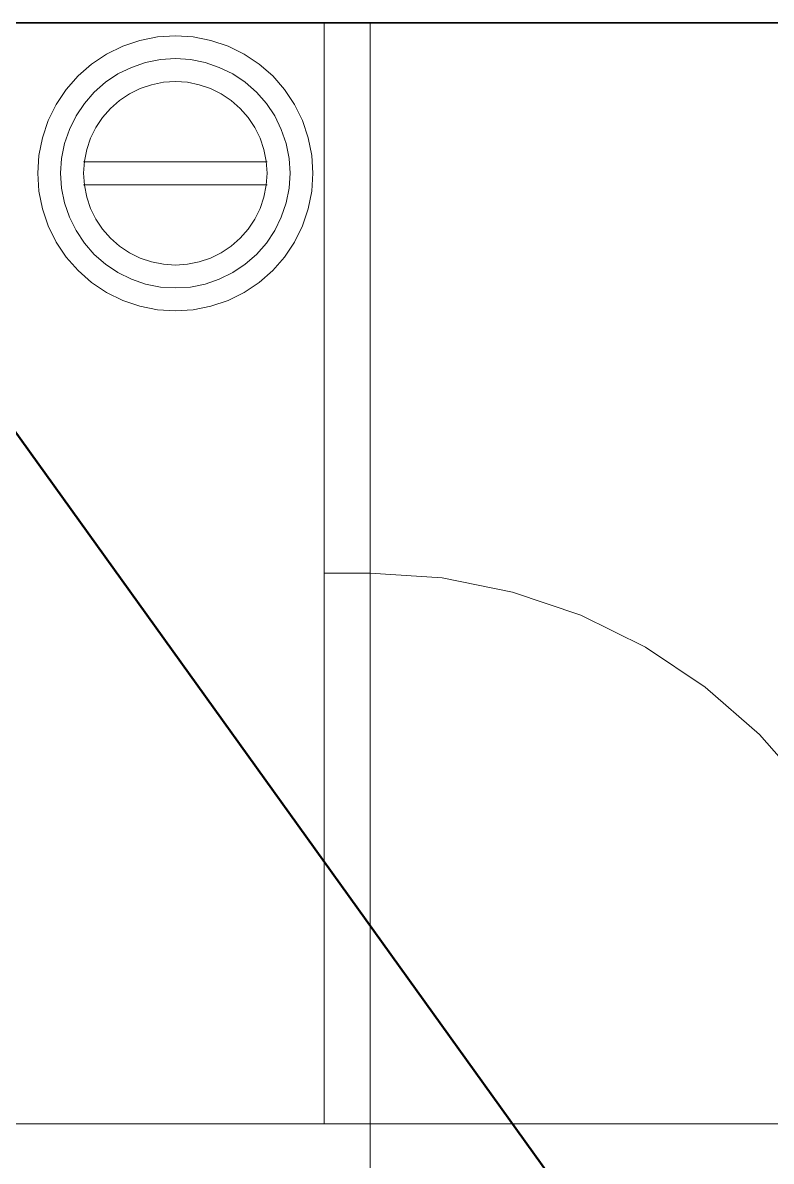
# Model space of a CAD drawing. Extents: x -1132 to 613, y -179 to 712.
# Drawn here: x -768.89 to -752.57, y 404.06 to 428.88 of the extents above; entities that cross this region are included whole.
import ezdxf
from ezdxf.lldxf.tags import DXFTag

# ---------------------------------------------------------------- set-up
doc = ezdxf.new("R2010")
doc.units = 0
doc.layers.get('0').update_dxf_attribs({"lineweight": 13})
doc.layers.add('A-DETL-____-OTLN', color=5, linetype='Continuous', lineweight=9, true_color=0x0000ff)
doc.layers.add('X_Geometrie', color=3, linetype='Continuous', lineweight=50, true_color=0x00ff00)
doc.layers.add('A-WALL-____-MCUT', color=7, linetype='Continuous', lineweight=35)
tags = doc.linetypes.add('Strichliert - Fein', pattern=[0.15, 0.1, -0.05]).pattern_tags.tags
tags[6:7] = [DXFTag(74, 4), DXFTag(75, 0), DXFTag(340, '0'), DXFTag(46, 1.0), DXFTag(50, 0.0), DXFTag(44, 0.0), DXFTag(45, 0.0)]
tags[4:5] = [DXFTag(74, 4), DXFTag(75, 0), DXFTag(340, '0'), DXFTag(46, 1.0), DXFTag(50, 0.0), DXFTag(44, 0.0), DXFTag(45, 0.0)]

# ---------------------------------------------------------------- blocks, each defined once
blk = doc.blocks.new('Referenz-A0UNPDE96I', base_point=(-1115.886, -117.372))
at = {"layer": 'A-DETL-____-OTLN', "color": 0, "linetype": 'Strichliert - Fein', "ltscale": 0.13}
for p, q in [((-762.315, 404.878), (-762.315, 428.878)), ((-762.315, 428.878), (-761.315, 428.878)), ((-761.315, 428.878), (-761.315, 403.878)), ((-765.953, 428.571), (-766.338, 428.495)), ((-765.562, 428.597), (-765.953, 428.571)), ((-765.17, 428.571), (-765.562, 428.597)), ((-764.785, 428.495), (-765.17, 428.571)), ((-766.71, 428.368), (-767.062, 428.195)), ((-766.338, 428.495), (-766.71, 428.368)), ((-764.413, 428.368), (-764.785, 428.495)), ((-764.062, 428.195), (-764.413, 428.368)), ((-767.062, 428.195), (-767.388, 427.977)), ((-765.888, 428.075), (-766.209, 428.012)), ((-765.562, 428.097), (-765.888, 428.075)), ((-765.235, 428.075), (-765.562, 428.097)), ((-764.914, 428.012), (-765.235, 428.075)), ((-763.735, 427.977), (-764.062, 428.195)), ((-767.388, 427.977), (-767.683, 427.718)), ((-766.518, 427.906), (-766.812, 427.762)), ((-766.209, 428.012), (-766.518, 427.906)), ((-764.605, 427.906), (-764.914, 428.012)), ((-764.312, 427.762), (-764.605, 427.906)), ((-763.44, 427.718), (-763.735, 427.977)), ((-767.683, 427.718), (-767.942, 427.423)), ((-767.083, 427.58), (-767.329, 427.365)), ((-766.812, 427.762), (-767.083, 427.58)), ((-765.823, 427.58), (-766.079, 427.529)), ((-765.562, 427.597), (-765.823, 427.58)), ((-765.3, 427.58), (-765.562, 427.597)), ((-765.044, 427.529), (-765.3, 427.58)), ((-764.04, 427.58), (-764.312, 427.762)), ((-763.794, 427.365), (-764.04, 427.58)), ((-763.181, 427.423), (-763.44, 427.718)), ((-767.942, 427.423), (-768.16, 427.097)), ((-767.329, 427.365), (-767.545, 427.119)), ((-766.562, 427.329), (-766.779, 427.183)), ((-766.327, 427.445), (-766.562, 427.329)), ((-766.079, 427.529), (-766.327, 427.445)), ((-764.796, 427.445), (-765.044, 427.529)), ((-764.562, 427.329), (-764.796, 427.445)), ((-764.344, 427.183), (-764.562, 427.329)), ((-763.578, 427.119), (-763.794, 427.365)), ((-762.963, 427.097), (-763.181, 427.423)), ((-768.16, 427.097), (-768.333, 426.745)), ((-767.545, 427.119), (-767.727, 426.847)), ((-766.779, 427.183), (-766.976, 427.011)), ((-764.147, 427.011), (-764.344, 427.183)), ((-763.396, 426.847), (-763.578, 427.119)), ((-762.79, 426.745), (-762.963, 427.097)), ((-767.727, 426.847), (-767.871, 426.554)), ((-766.976, 427.011), (-767.148, 426.814)), ((-763.975, 426.814), (-764.147, 427.011)), ((-763.252, 426.554), (-763.396, 426.847)), ((-768.333, 426.745), (-768.459, 426.373)), ((-767.294, 426.597), (-767.409, 426.362)), ((-767.148, 426.814), (-767.294, 426.597)), ((-763.829, 426.597), (-763.975, 426.814)), ((-763.714, 426.362), (-763.829, 426.597)), ((-762.664, 426.373), (-762.79, 426.745)), ((-768.459, 426.373), (-768.536, 425.988)), ((-767.871, 426.554), (-767.976, 426.244)), ((-767.409, 426.362), (-767.493, 426.114)), ((-763.63, 426.114), (-763.714, 426.362)), ((-763.147, 426.244), (-763.252, 426.554)), ((-762.587, 425.988), (-762.664, 426.373)), ((-767.976, 426.244), (-768.04, 425.923)), ((-767.493, 426.114), (-767.544, 425.858)), ((-763.579, 425.858), (-763.63, 426.114)), ((-763.083, 425.923), (-763.147, 426.244)), ((-768.536, 425.988), (-768.562, 425.597)), ((-768.04, 425.923), (-768.062, 425.597)), ((-767.544, 425.858), (-767.562, 425.597)), ((-767.562, 425.847), (-763.562, 425.847)), ((-763.562, 425.597), (-763.579, 425.858)), ((-763.062, 425.597), (-763.083, 425.923)), ((-762.562, 425.597), (-762.587, 425.988)), ((-768.562, 425.597), (-768.536, 425.205)), ((-768.062, 425.597), (-768.04, 425.27)), ((-767.562, 425.597), (-767.544, 425.336)), ((-763.579, 425.336), (-763.562, 425.597)), ((-763.083, 425.27), (-763.062, 425.597)), ((-762.587, 425.205), (-762.562, 425.597)), ((-767.562, 425.347), (-763.562, 425.347)), ((-768.536, 425.205), (-768.459, 424.82)), ((-768.04, 425.27), (-767.976, 424.95)), ((-767.544, 425.336), (-767.493, 425.079)), ((-763.63, 425.079), (-763.579, 425.336)), ((-763.147, 424.95), (-763.083, 425.27)), ((-762.664, 424.82), (-762.587, 425.205)), ((-767.976, 424.95), (-767.871, 424.64)), ((-767.493, 425.079), (-767.409, 424.831)), ((-763.714, 424.831), (-763.63, 425.079)), ((-763.252, 424.64), (-763.147, 424.95)), ((-768.459, 424.82), (-768.333, 424.449)), ((-767.871, 424.64), (-767.727, 424.347)), ((-767.409, 424.831), (-767.294, 424.597)), ((-767.294, 424.597), (-767.148, 424.379)), ((-763.975, 424.379), (-763.829, 424.597)), ((-763.829, 424.597), (-763.714, 424.831)), ((-763.396, 424.347), (-763.252, 424.64)), ((-762.79, 424.449), (-762.664, 424.82)), ((-768.333, 424.449), (-768.16, 424.097)), ((-767.727, 424.347), (-767.545, 424.075)), ((-767.148, 424.379), (-766.976, 424.183)), ((-764.147, 424.183), (-763.975, 424.379)), ((-763.578, 424.075), (-763.396, 424.347)), ((-762.963, 424.097), (-762.79, 424.449)), ((-766.976, 424.183), (-766.779, 424.01)), ((-764.344, 424.01), (-764.147, 424.183)), ((-768.16, 424.097), (-767.942, 423.771)), ((-767.545, 424.075), (-767.329, 423.829)), ((-766.779, 424.01), (-766.562, 423.865)), ((-766.562, 423.865), (-766.327, 423.749)), ((-764.796, 423.749), (-764.562, 423.865)), ((-764.562, 423.865), (-764.344, 424.01)), ((-763.794, 423.829), (-763.578, 424.075)), ((-763.181, 423.771), (-762.963, 424.097)), ((-767.942, 423.771), (-767.683, 423.475)), ((-767.329, 423.829), (-767.083, 423.613)), ((-767.083, 423.613), (-766.812, 423.432)), ((-766.327, 423.749), (-766.079, 423.665)), ((-766.079, 423.665), (-765.823, 423.614)), ((-765.823, 423.614), (-765.562, 423.597)), ((-765.562, 423.597), (-765.3, 423.614)), ((-765.3, 423.614), (-765.044, 423.665)), ((-765.044, 423.665), (-764.796, 423.749)), ((-764.312, 423.432), (-764.04, 423.613)), ((-764.04, 423.613), (-763.794, 423.829)), ((-763.44, 423.475), (-763.181, 423.771)), ((-767.683, 423.475), (-767.388, 423.217)), ((-766.812, 423.432), (-766.518, 423.287)), ((-764.605, 423.287), (-764.312, 423.432)), ((-763.735, 423.217), (-763.44, 423.475)), ((-767.388, 423.217), (-767.062, 422.999)), ((-766.518, 423.287), (-766.209, 423.182)), ((-766.209, 423.182), (-765.888, 423.118)), ((-765.888, 423.118), (-765.562, 423.097)), ((-765.562, 423.097), (-765.235, 423.118)), ((-765.235, 423.118), (-764.914, 423.182)), ((-764.914, 423.182), (-764.605, 423.287)), ((-764.062, 422.999), (-763.735, 423.217)), ((-767.062, 422.999), (-766.71, 422.825)), ((-764.413, 422.825), (-764.062, 422.999)), ((-766.71, 422.825), (-766.338, 422.699)), ((-766.338, 422.699), (-765.953, 422.622)), ((-765.953, 422.622), (-765.562, 422.597)), ((-765.562, 422.597), (-765.17, 422.622)), ((-765.17, 422.622), (-764.785, 422.699)), ((-764.785, 422.699), (-764.413, 422.825)), ((-761.315, 416.878), (-762.315, 416.878)), ((-759.748, 416.776), (-761.315, 416.878)), ((-758.209, 416.469), (-759.748, 416.776)), ((-756.722, 415.965), (-758.209, 416.469)), ((-755.315, 415.271), (-756.722, 415.965)), ((-754.01, 414.398), (-755.315, 415.271)), ((-752.829, 413.364), (-754.01, 414.398)), ((-751.794, 412.183), (-752.829, 413.364)), ((-777.315, 404.878), (-762.315, 404.878)), ((-762.315, 404.878), (-749.315, 404.878))]:
    blk.add_line(p, q, dxfattribs=at)
at = {"layer": 'A-WALL-____-MCUT', "color": 0, "linetype": 'Continuous', "ltscale": 0.35}
blk.add_line((-777.315, 428.878), (-715.315, 428.878), dxfattribs=at)
at = {"layer": 'X_Geometrie', "color": 0, "linetype": 'Continuous', "ltscale": 0.5}
blk.add_line((-778.277, 432.8), (-717.843, 348.694), dxfattribs=at)

msp = doc.modelspace()

# ---------------------------------------------------------------- block references
at = {"color": 9, "lineweight": 25, "ltscale": 0.25, "true_color": 0xc0c0c0}
msp.add_blockref('Referenz-A0UNPDE96I', (-1115.886, -117.372), dxfattribs=at)

doc.saveas('drawing.dxf')
